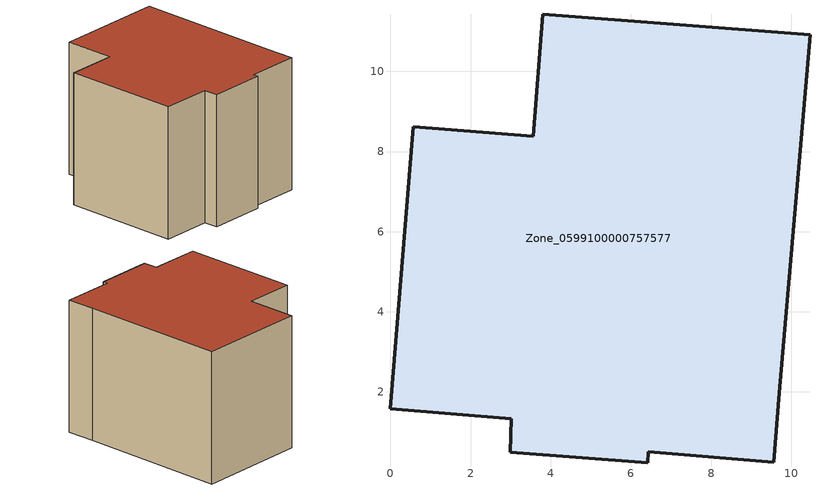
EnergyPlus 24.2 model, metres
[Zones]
Zone_0599100000757577
 floor ground (C_G): 3.01,1.33 0,1.58 0.57,8.62 3.56,8.38 3.8,11.42 10.47,10.91 9.7,1.98 9.57,0.24 6.44,0.51 6.42,0.23 2.99,0.49 z7.42
 wall outside (C_F): 3.56,8.38 0.57,8.62 0,1.58 3.01,1.33 2.99,0.49 6.42,0.23 6.44,0.51 9.57,0.24 9.7,1.98 10.47,10.91 3.8,11.42 3.56,8.38 z7.42:15.43
 roof outside (C_R): 6.44,0.51 9.57,0.24 9.7,1.98 10.47,10.91 3.8,11.42 3.56,8.38 0.57,8.62 0,1.58 3.01,1.33 2.99,0.49 6.42,0.23 z15.43
[BUILDING]
Pand.0599100000757577: North Axis=0; Terrain=City; Loads Convergence Tolerance Value=0.04; Temperature Convergence Tolerance Value=0.4; Solar Distribution=FullExterior; Maximum Number of Warmup Days=25; Minimum Number of Warmup Days=1
[Site:Location]
Rotterdam.The.Hague.AP_ZH_NLD Design_Conditions: Latitude=51.96; Longitude=4.45; Time Zone=1; Elevation=-4.5
[SITE:GROUNDTEMPERATURE:BUILDINGSURFACE]
18, 18, 18, 18, 18, 18, 18, 18, 18, 18, 18, 18
[MATERIAL] Thermal Absorptance=0.9; Solar Absorptance=0.7; Visible Absorptance=0.7
Name | Roughness | Thickness | Conductivity | Density | Specific Heat
G.TI.1946-1964 | MediumSmooth | 0.15 | 1 | 540 | 1210
F.TI.1946-1964 | Rough | 0.3 | 0.857143 | 1920 | 840
R.TI.1946-1964 | MediumRough | 0.2 | 0.277778 | 1500 | 1000
[CONSTRUCTION]
C_G: G.TI.1946-1964
C_F: F.TI.1946-1964
C_R: R.TI.1946-1964
[ZONE]
Zone_0599100000757577: Type=1; Multiplier=1; Ceiling Height=Autocalculate; Volume=Autocalculate; Floor Area=autocalculate; Part of Total Floor Area=Yes
[ZONEINFILTRATION:DESIGNFLOWRATE]
Infil_Zone_0599100000757577: Zone or ZoneList or Space or SpaceList=Zone_0599100000757577; Schedule=AlwaysOn; Design Flow Rate Calculation Method=Flow/Area; Flow Rate per Floor Area=0.003; Constant Term Coefficient=1; Temperature Term Coefficient=0; Velocity Term Coefficient=0; Velocity Squared Term Coefficient=0
[HVACTEMPLATE:ZONE:IDEALLOADSAIRSYSTEM]
Zone_0599100000757577: Maximum Heating Supply Air Temperature=50; Minimum Cooling Supply Air Temperature=13; Maximum Heating Supply Air Humidity Ratio=0.0156; Minimum Cooling Supply Air Humidity Ratio=0.0077; Heating Limit=NoLimit; Cooling Limit=NoLimit; Dehumidification Control Type=ConstantSensibleHeatRatio; Cooling Sensible Heat Ratio=0.7; Dehumidification Setpoint=60; Humidification Control Type=None; Humidification Setpoint=30; Outdoor Air Method=None; Outdoor Air Flow Rate per Person=0.00944; Outdoor Air Flow Rate per Zone Floor Area=0; Outdoor Air Flow Rate per Zone=0; Demand Controlled Ventilation Type=None; Outdoor Air Economizer Type=NoEconomizer; Heat Recovery Type=None; Sensible Heat Recovery Effectiveness=0.7; Latent Heat Recovery Effectiveness=0.65
[ZONECONTROL:THERMOSTAT]
ThermostatControl_Zone_0599100000757577: Zone or ZoneList=Zone_0599100000757577; Control Type Schedule=DualSetpointControlType; Control 1=Thermostat_Zone_0599100000757577; Temperature Difference Between Cutout And Setpoint=0
[THERMOSTATSETPOINT:DUALSETPOINT]
Thermostat_Zone_0599100000757577: Heating Setpoint Temperature Schedule=HeatingSetpoint_Zone_0599100000757577; Cooling Setpoint Temperature Schedule=CoolingSetpoint_Zone_0599100000757577
[SCHEDULE:COMPACT]
HeatingSetpoint_Zone_0599100000757577: Through: 12/31, For: AllDays, Until: 24:00, 21
CoolingSetpoint_Zone_0599100000757577: Through: 12/31, For: AllDays, Until: 24:00, 24
DualSetpointControlType: Through: 12/31, For: AllDays, Until: 24:00, 4
AlwaysOn: Through: 12/31, For: AllDays, Until: 24:00, 1
